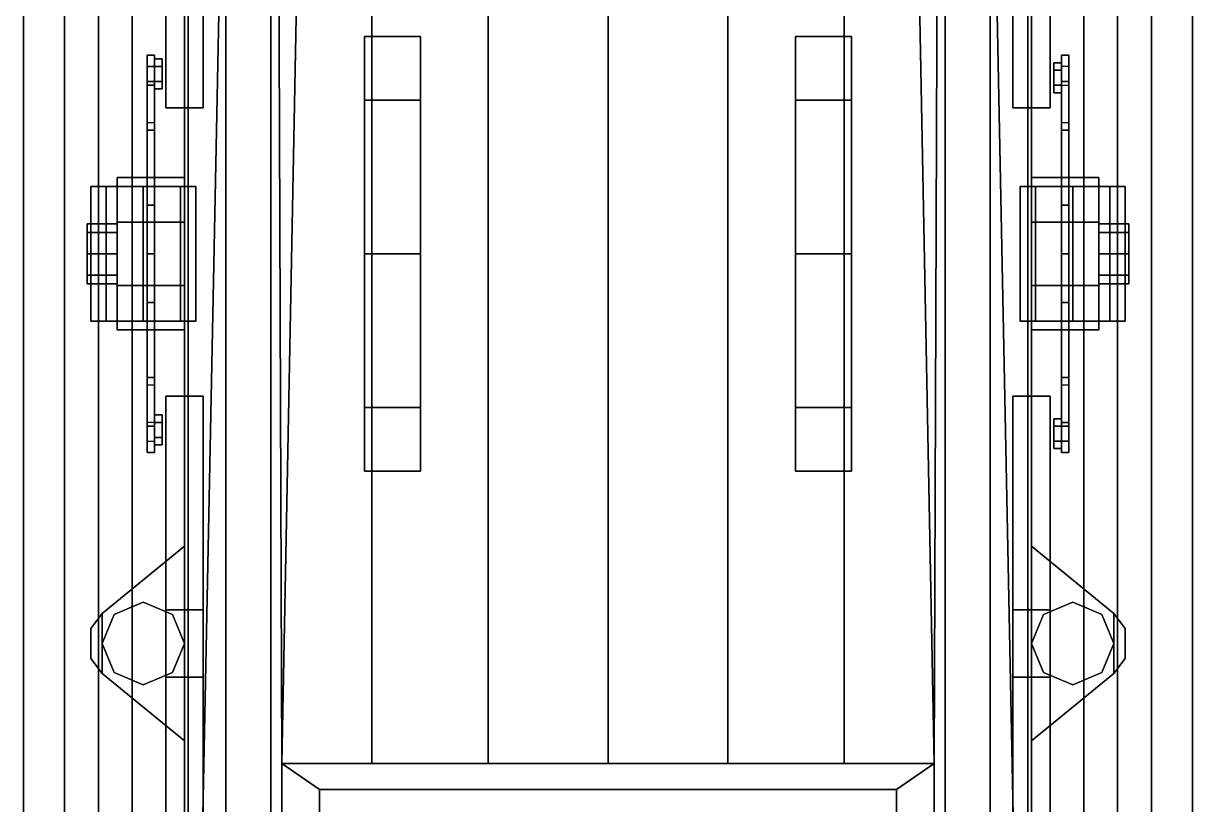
# Model space of a CAD drawing. Header units: millimetres. Extents: x -1.7 to 3, y -8.6 to 29.4.
# Drawn here: x -1.56 to 1.56, y -5.93 to -3.845 of the extents above; entities that cross this region are included whole.
import ezdxf

# ---------------------------------------------------------------- set-up
doc = ezdxf.new("R2010")
doc.units = ezdxf.units.MM
for name, color, linetype in [('bogie', 5, 'Continuous'), ('roof', 1, 'Continuous'), ('wheels', 2, 'Continuous')]:
    doc.layers.add(name, color=color, linetype=linetype)

msp = doc.modelspace()

# ---------------------------------------------------------------- linework, layer by layer
for points in [[(-1.56, 6.19, 1.78), (-1.56, -7.92, 1.54), (-1.56, -7.92, 3.96), (-1.56, 6.75, 3.96)], [(1.56, -7.92, 1.54), (1.56, 6.19, 1.78), (1.56, 6.75, 3.96), (1.56, -7.92, 3.96)], [(-1.56, 6.39, 1.54), (-1.56, -7.92, 1.54), (-1.56, -7.92, 1.54), (-1.56, 6.19, 1.78)], [(1.56, -7.92, 1.54), (1.56, 6.39, 1.54), (1.56, 6.19, 1.78), (1.56, -7.92, 1.54)]]:
    msp.add_3dface(points)
at = {"layer": 'bogie'}
for points in [[(-1.13, -2.12, 1), (-1.13, -2.12, 0.76), (-1.13, -6.79, 0.76), (-1.13, -6.79, 1)], [(-1.02, -6.79, 1), (-1.02, -2.12, 1), (-1.13, -2.12, 1), (-1.13, -6.79, 1)], [(-1.02, -6.79, 0.76), (-1.02, -2.12, 0.76), (-1.02, -2.12, 1), (-1.02, -6.79, 1)], [(1.02, -2.12, 1), (1.02, -6.79, 1), (1.13, -6.79, 1), (1.13, -2.12, 1)], [(1.02, -2.12, 0.76), (1.02, -6.79, 0.76), (1.02, -6.79, 1), (1.02, -2.12, 1)], [(1.13, -6.79, 1), (1.13, -6.79, 0.76), (1.13, -2.12, 0.76), (1.13, -2.12, 1)], [(-1.18, -3.5, 0.65), (-1.18, -2.75, 0.45), (-1.18, -4.07, 0.45), (-1.18, -4.07, 0.5)], [(-1.08, -4.07, 0.45), (-1.08, -2.75, 0.45), (-1.08, -3.5, 0.65), (-1.08, -4.07, 0.5)], [(1.08, -2.75, 0.45), (1.08, -4.07, 0.45), (1.08, -3.32, 0.65), (1.08, -2.75, 0.5)], [(1.18, -3.32, 0.65), (1.18, -4.07, 0.45), (1.18, -2.75, 0.45), (1.18, -2.75, 0.5)], [(1.08, -3.5, 0.65), (1.08, -3.32, 0.65), (1.08, -4.07, 0.45), (1.08, -4.07, 0.5)], [(1.18, -4.07, 0.45), (1.18, -3.32, 0.65), (1.18, -3.5, 0.65), (1.18, -4.07, 0.5)], [(-1.08, -4.07, 0.5), (-1.08, -3.5, 0.65), (-1.18, -3.5, 0.65), (-1.18, -4.07, 0.5)], [(1.18, -4.07, 0.5), (1.18, -3.5, 0.65), (1.08, -3.5, 0.65), (1.08, -4.07, 0.5)], [(-1.23, -3.96, 0.58), (-1.23, -4.01, 0.58), (-1.23, -4.11, 0.69), (-1.23, -3.93, 0.62)], [(-1.23, -3.93, 0.62), (-1.23, -4.11, 0.69), (-1.23, -4, 0.75), (-1.23, -3.93, 0.66)], [(-1.23, -3.93, 0.66), (-1.23, -4, 0.75), (-1.21, -4, 0.75), (-1.21, -3.93, 0.66)], [(-1.21, -3.93, 0.62), (-1.21, -3.96, 0.58), (-1.23, -3.96, 0.58), (-1.23, -3.93, 0.62)], [(-1.21, -3.93, 0.66), (-1.21, -3.93, 0.62), (-1.23, -3.93, 0.62), (-1.23, -3.93, 0.66)], [(-1.21, -4.11, 0.69), (-1.21, -4.01, 0.58), (-1.21, -3.96, 0.58), (-1.21, -3.93, 0.62)], [(-1.21, -4, 0.75), (-1.21, -4.11, 0.69), (-1.21, -3.93, 0.62), (-1.21, -3.93, 0.66)], [(1.21, -3.96, 0.58), (1.21, -4.01, 0.58), (1.21, -4.11, 0.69), (1.21, -3.93, 0.62)], [(1.21, -3.93, 0.62), (1.21, -4.11, 0.69), (1.21, -4, 0.75), (1.21, -3.93, 0.66)], [(1.21, -3.93, 0.66), (1.21, -4, 0.75), (1.23, -4, 0.75), (1.23, -3.93, 0.66)], [(1.23, -3.93, 0.62), (1.23, -3.96, 0.58), (1.21, -3.96, 0.58), (1.21, -3.93, 0.62)], [(1.23, -3.93, 0.66), (1.23, -3.93, 0.62), (1.21, -3.93, 0.62), (1.21, -3.93, 0.66)], [(1.23, -4.11, 0.69), (1.23, -4.01, 0.58), (1.23, -3.96, 0.58), (1.23, -3.93, 0.62)], [(1.23, -4, 0.75), (1.23, -4.11, 0.69), (1.23, -3.93, 0.62), (1.23, -3.93, 0.66)], [(-1.21, -3.96, 0.58), (-1.21, -4.01, 0.58), (-1.23, -4.01, 0.58), (-1.23, -3.96, 0.58)], [(-1.21, -3.94, 0.42), (-1.21, -4.02, 0.42), (-1.21, -4.02, 0.64), (-1.21, -3.94, 0.64)], [(-1.19, -3.94, 0.64), (-1.19, -3.94, 0.42), (-1.21, -3.94, 0.42), (-1.21, -3.94, 0.64)], [(-1.21, -3.96, 0.38), (-1.21, -4, 0.38), (-1.21, -4.02, 0.42), (-1.21, -3.94, 0.42)], [(-1.19, -3.94, 0.42), (-1.19, -3.96, 0.38), (-1.21, -3.96, 0.38), (-1.21, -3.94, 0.42)], [(-1.21, -4, 0.68), (-1.21, -3.96, 0.68), (-1.21, -3.94, 0.64), (-1.21, -4.02, 0.64)], [(-1.21, -3.94, 0.64), (-1.21, -3.96, 0.68), (-1.19, -3.96, 0.68), (-1.19, -3.94, 0.64)], [(-1.19, -4, 0.68), (-1.19, -3.96, 0.68), (-1.21, -3.96, 0.68), (-1.21, -4, 0.68)], [(-1.19, -4.02, 0.64), (-1.19, -4.02, 0.42), (-1.19, -3.94, 0.42), (-1.19, -3.94, 0.64)], [(-1.19, -4.02, 0.42), (-1.19, -4, 0.38), (-1.19, -3.96, 0.38), (-1.19, -3.94, 0.42)], [(1.19, -3.95, 0.64), (1.19, -3.97, 0.68), (1.21, -3.97, 0.68), (1.21, -3.95, 0.64)], [(1.19, -3.95, 0.42), (1.19, -3.97, 0.38), (1.19, -4.01, 0.38), (1.19, -4.03, 0.42)], [(1.19, -3.95, 0.64), (1.19, -3.95, 0.42), (1.19, -4.03, 0.42), (1.19, -4.03, 0.64)], [(1.21, -3.95, 0.42), (1.21, -3.97, 0.38), (1.19, -3.97, 0.38), (1.19, -3.95, 0.42)], [(1.21, -3.95, 0.64), (1.21, -3.95, 0.42), (1.19, -3.95, 0.42), (1.19, -3.95, 0.64)], [(1.21, -3.97, 0.68), (1.21, -4.01, 0.68), (1.21, -4.03, 0.64), (1.21, -3.95, 0.64)], [(1.21, -4.01, 0.38), (1.21, -3.97, 0.38), (1.21, -3.95, 0.42), (1.21, -4.03, 0.42)], [(1.21, -4.03, 0.42), (1.21, -3.95, 0.42), (1.21, -3.95, 0.64), (1.21, -4.03, 0.64)], [(1.19, -3.97, 0.68), (1.19, -4.01, 0.68), (1.21, -4.01, 0.68), (1.21, -3.97, 0.68)], [(-1.23, -4.11, 0.69), (-1.23, -4.16, 0.72), (-1.23, -4.13, 0.84), (-1.23, -4, 0.75)], [(-1.23, -4, 0.75), (-1.23, -4.13, 0.84), (-1.21, -4.13, 0.84), (-1.21, -4, 0.75)], [(-1.23, -4.11, 0.69), (-1.23, -4.01, 0.58), (-1.21, -4.01, 0.58), (-1.21, -4.11, 0.69)], [(-1.21, -4.02, 0.42), (-1.21, -4, 0.38), (-1.19, -4, 0.38), (-1.19, -4.02, 0.42)], [(-1.19, -4.02, 0.64), (-1.19, -4, 0.68), (-1.21, -4, 0.68), (-1.21, -4.02, 0.64)], [(-1.21, -4.13, 0.84), (-1.21, -4.16, 0.72), (-1.21, -4.11, 0.69), (-1.21, -4, 0.75)], [(-1.21, -4.02, 0.64), (-1.21, -4.02, 0.42), (-1.19, -4.02, 0.42), (-1.19, -4.02, 0.64)], [(1.21, -4.03, 0.64), (1.21, -4.01, 0.68), (1.19, -4.01, 0.68), (1.19, -4.03, 0.64)], [(1.19, -4.03, 0.42), (1.19, -4.01, 0.38), (1.21, -4.01, 0.38), (1.21, -4.03, 0.42)], [(1.21, -4.11, 0.69), (1.21, -4.16, 0.72), (1.21, -4.13, 0.84), (1.21, -4, 0.75)], [(1.21, -4, 0.75), (1.21, -4.13, 0.84), (1.23, -4.13, 0.84), (1.23, -4, 0.75)], [(1.21, -4.11, 0.69), (1.21, -4.01, 0.58), (1.23, -4.01, 0.58), (1.23, -4.11, 0.69)], [(1.23, -4.13, 0.84), (1.23, -4.16, 0.72), (1.23, -4.11, 0.69), (1.23, -4, 0.75)], [(1.19, -4.03, 0.64), (1.19, -4.03, 0.42), (1.21, -4.03, 0.42), (1.21, -4.03, 0.64)], [(-1.18, -4.07, 0.5), (-1.18, -4.07, 0.45), (-1.08, -4.07, 0.45), (-1.08, -4.07, 0.5)], [(1.08, -4.07, 0.5), (1.08, -4.07, 0.45), (1.18, -4.07, 0.45), (1.18, -4.07, 0.5)], [(-1.23, -4.16, 0.72), (-1.23, -4.31, 0.74), (-1.23, -4.33, 0.9), (-1.23, -4.13, 0.84)], [(-1.23, -4.13, 0.84), (-1.23, -4.33, 0.9), (-1.21, -4.33, 0.9), (-1.21, -4.13, 0.84)], [(-1.21, -4.33, 0.9), (-1.21, -4.31, 0.74), (-1.21, -4.16, 0.72), (-1.21, -4.13, 0.84)], [(1.21, -4.16, 0.72), (1.21, -4.31, 0.74), (1.21, -4.33, 0.9), (1.21, -4.13, 0.84)], [(1.21, -4.13, 0.84), (1.21, -4.33, 0.9), (1.23, -4.33, 0.9), (1.23, -4.13, 0.84)], [(1.23, -4.33, 0.9), (1.23, -4.31, 0.74), (1.23, -4.16, 0.72), (1.23, -4.13, 0.84)], [(-1.31, -4.4034, 0.5766), (-1.31, -4.46, 0.6), (-1.31, -4.3758, 0.7233), (-1.31, -4.2567, 0.6042)], [(-1.31, -4.2567, 0.6042), (-1.31, -4.3758, 0.7233), (-1.13, -4.3758, 0.7233), (-1.13, -4.2567, 0.6042)], [(-1.31, -4.4034, 0.4634), (-1.31, -4.38, 0.52), (-1.31, -4.2567, 0.4358), (-1.31, -4.3758, 0.3167)], [(-1.31, -4.3758, 0.3167), (-1.31, -4.2567, 0.4358), (-1.13, -4.2567, 0.4358), (-1.13, -4.3758, 0.3167)], [(-1.31, -4.2567, 0.4358), (-1.31, -4.2567, 0.6042), (-1.13, -4.2567, 0.6042), (-1.13, -4.2567, 0.4358)], [(-1.31, -4.38, 0.52), (-1.31, -4.4034, 0.5766), (-1.31, -4.2567, 0.6042), (-1.31, -4.2567, 0.4358)], [(1.31, -4.3758, 0.7233), (1.31, -4.2567, 0.6042), (1.13, -4.2567, 0.6042), (1.13, -4.3758, 0.7233)], [(1.31, -4.2567, 0.4358), (1.31, -4.3758, 0.3167), (1.13, -4.3758, 0.3167), (1.13, -4.2567, 0.4358)], [(1.31, -4.2567, 0.6042), (1.31, -4.2567, 0.4358), (1.13, -4.2567, 0.4358), (1.13, -4.2567, 0.6042)], [(1.31, -4.4034, 0.5766), (1.31, -4.38, 0.52), (1.31, -4.2567, 0.6042), (1.31, -4.3758, 0.7233)], [(1.31, -4.4034, 0.4634), (1.31, -4.46, 0.44), (1.31, -4.3758, 0.3167), (1.31, -4.2567, 0.4358)], [(1.31, -4.38, 0.52), (1.31, -4.4034, 0.4634), (1.31, -4.2567, 0.4358), (1.31, -4.2567, 0.6042)], [(-1.38, -4.28, 1.08), (-1.339, -4.28, 0.981), (-1.339, -4.64, 0.981), (-1.38, -4.64, 1.08)], [(-1.1, -4.28, 1.08), (-1.339, -4.28, 0.981), (-1.38, -4.28, 1.08), (-1.141, -4.28, 1.179)], [(-1.339, -4.28, 1.179), (-1.38, -4.28, 1.08), (-1.38, -4.64, 1.08), (-1.339, -4.64, 1.179)], [(-1.141, -4.28, 1.179), (-1.38, -4.28, 1.08), (-1.339, -4.28, 1.179), (-1.24, -4.28, 1.22)], [(-1.141, -4.28, 0.981), (-1.24, -4.28, 0.94), (-1.339, -4.28, 0.981), (-1.1, -4.28, 1.08)], [(-1.339, -4.28, 0.981), (-1.24, -4.28, 0.94), (-1.24, -4.64, 0.94), (-1.339, -4.64, 0.981)], [(-1.24, -4.28, 1.22), (-1.339, -4.28, 1.179), (-1.339, -4.64, 1.179), (-1.24, -4.64, 1.22)], [(-1.24, -4.28, 0.94), (-1.141, -4.28, 0.981), (-1.141, -4.64, 0.981), (-1.24, -4.64, 0.94)], [(-1.141, -4.28, 1.179), (-1.24, -4.28, 1.22), (-1.24, -4.64, 1.22), (-1.141, -4.64, 1.179)], [(-1.141, -4.28, 0.981), (-1.1, -4.28, 1.08), (-1.1, -4.64, 1.08), (-1.141, -4.64, 0.981)], [(-1.1, -4.28, 1.08), (-1.141, -4.28, 1.179), (-1.141, -4.64, 1.179), (-1.1, -4.64, 1.08)], [(1.1, -4.28, 1.08), (1.141, -4.28, 0.981), (1.141, -4.64, 0.981), (1.1, -4.64, 1.08)], [(1.38, -4.28, 1.08), (1.141, -4.28, 0.981), (1.1, -4.28, 1.08), (1.339, -4.28, 1.179)], [(1.141, -4.28, 1.179), (1.1, -4.28, 1.08), (1.1, -4.64, 1.08), (1.141, -4.64, 1.179)], [(1.339, -4.28, 1.179), (1.1, -4.28, 1.08), (1.141, -4.28, 1.179), (1.24, -4.28, 1.22)], [(1.339, -4.28, 0.981), (1.24, -4.28, 0.94), (1.141, -4.28, 0.981), (1.38, -4.28, 1.08)], [(1.141, -4.28, 0.981), (1.24, -4.28, 0.94), (1.24, -4.64, 0.94), (1.141, -4.64, 0.981)], [(1.24, -4.28, 1.22), (1.141, -4.28, 1.179), (1.141, -4.64, 1.179), (1.24, -4.64, 1.22)], [(1.24, -4.28, 0.94), (1.339, -4.28, 0.981), (1.339, -4.64, 0.981), (1.24, -4.64, 0.94)], [(1.339, -4.28, 1.179), (1.24, -4.28, 1.22), (1.24, -4.64, 1.22), (1.339, -4.64, 1.179)], [(1.339, -4.28, 0.981), (1.38, -4.28, 1.08), (1.38, -4.64, 1.08), (1.339, -4.64, 0.981)], [(1.38, -4.28, 1.08), (1.339, -4.28, 1.179), (1.339, -4.64, 1.179), (1.38, -4.64, 1.08)], [(-1.23, -4.31, 0.74), (-1.23, -4.46, 0.75), (-1.23, -4.46, 0.91), (-1.23, -4.33, 0.9)], [(-1.23, -4.33, 0.9), (-1.23, -4.46, 0.91), (-1.21, -4.46, 0.91), (-1.21, -4.33, 0.9)], [(-1.21, -4.46, 0.91), (-1.21, -4.46, 0.75), (-1.21, -4.31, 0.74), (-1.21, -4.33, 0.9)], [(1.21, -4.31, 0.74), (1.21, -4.46, 0.75), (1.21, -4.46, 0.91), (1.21, -4.33, 0.9)], [(1.21, -4.33, 0.9), (1.21, -4.46, 0.91), (1.23, -4.46, 0.91), (1.23, -4.33, 0.9)], [(1.23, -4.46, 0.91), (1.23, -4.46, 0.75), (1.23, -4.31, 0.74), (1.23, -4.33, 0.9)], [(-1.39, -4.4034, 0.4634), (-1.39, -4.46, 0.44), (-1.39, -4.5166, 0.4634), (-1.39, -4.38, 0.52)], [(-1.39, -4.38, 0.52), (-1.39, -4.5166, 0.4634), (-1.39, -4.54, 0.52), (-1.39, -4.4034, 0.5766)], [(-1.39, -4.4034, 0.4634), (-1.39, -4.38, 0.52), (-1.31, -4.38, 0.52), (-1.31, -4.4034, 0.4634)], [(-1.39, -4.38, 0.52), (-1.39, -4.4034, 0.5766), (-1.31, -4.4034, 0.5766), (-1.31, -4.38, 0.52)], [(-1.31, -4.46, 0.6), (-1.31, -4.5166, 0.5766), (-1.31, -4.5442, 0.7233), (-1.31, -4.3758, 0.7233)], [(-1.31, -4.46, 0.44), (-1.31, -4.4034, 0.4634), (-1.31, -4.3758, 0.3167), (-1.31, -4.5442, 0.3167)], [(-1.31, -4.5442, 0.3167), (-1.31, -4.3758, 0.3167), (-1.13, -4.3758, 0.3167), (-1.13, -4.5442, 0.3167)], [(-1.31, -4.3758, 0.7233), (-1.31, -4.5442, 0.7233), (-1.13, -4.5442, 0.7233), (-1.13, -4.3758, 0.7233)], [(1.31, -4.3758, 0.3167), (1.31, -4.5442, 0.3167), (1.13, -4.5442, 0.3167), (1.13, -4.3758, 0.3167)], [(1.31, -4.5442, 0.7233), (1.31, -4.3758, 0.7233), (1.13, -4.3758, 0.7233), (1.13, -4.5442, 0.7233)], [(1.31, -4.46, 0.6), (1.31, -4.4034, 0.5766), (1.31, -4.3758, 0.7233), (1.31, -4.5442, 0.7233)], [(1.31, -4.46, 0.44), (1.31, -4.5166, 0.4634), (1.31, -4.5442, 0.3167), (1.31, -4.3758, 0.3167)], [(1.39, -4.4034, 0.5766), (1.39, -4.38, 0.52), (1.31, -4.38, 0.52), (1.31, -4.4034, 0.5766)], [(1.39, -4.38, 0.52), (1.39, -4.4034, 0.4634), (1.31, -4.4034, 0.4634), (1.31, -4.38, 0.52)], [(1.39, -4.5166, 0.5766), (1.39, -4.38, 0.52), (1.39, -4.4034, 0.5766), (1.39, -4.46, 0.6)], [(1.39, -4.54, 0.52), (1.39, -4.4034, 0.4634), (1.39, -4.38, 0.52), (1.39, -4.5166, 0.5766)], [(-1.39, -4.4034, 0.5766), (-1.39, -4.54, 0.52), (-1.39, -4.5166, 0.5766), (-1.39, -4.46, 0.6)], [(-1.39, -4.46, 0.44), (-1.39, -4.4034, 0.4634), (-1.31, -4.4034, 0.4634), (-1.31, -4.46, 0.44)], [(-1.39, -4.4034, 0.5766), (-1.39, -4.46, 0.6), (-1.31, -4.46, 0.6), (-1.31, -4.4034, 0.5766)], [(1.39, -4.46, 0.6), (1.39, -4.4034, 0.5766), (1.31, -4.4034, 0.5766), (1.31, -4.46, 0.6)], [(1.39, -4.4034, 0.4634), (1.39, -4.46, 0.44), (1.31, -4.46, 0.44), (1.31, -4.4034, 0.4634)], [(1.39, -4.5166, 0.4634), (1.39, -4.46, 0.44), (1.39, -4.4034, 0.4634), (1.39, -4.54, 0.52)], [(-1.39, -4.5166, 0.4634), (-1.39, -4.46, 0.44), (-1.31, -4.46, 0.44), (-1.31, -4.5166, 0.4634)], [(-1.39, -4.46, 0.6), (-1.39, -4.5166, 0.5766), (-1.31, -4.5166, 0.5766), (-1.31, -4.46, 0.6)], [(-1.31, -4.5166, 0.4634), (-1.31, -4.46, 0.44), (-1.31, -4.5442, 0.3167), (-1.31, -4.6633, 0.4358)], [(-1.21, -4.59, 0.9), (-1.21, -4.46, 0.91), (-1.23, -4.46, 0.91), (-1.23, -4.59, 0.9)], [(-1.23, -4.46, 0.91), (-1.23, -4.46, 0.75), (-1.23, -4.61, 0.74), (-1.23, -4.59, 0.9)], [(-1.21, -4.61, 0.74), (-1.21, -4.46, 0.75), (-1.21, -4.46, 0.91), (-1.21, -4.59, 0.9)], [(1.23, -4.59, 0.9), (1.23, -4.46, 0.91), (1.21, -4.46, 0.91), (1.21, -4.59, 0.9)], [(1.21, -4.46, 0.91), (1.21, -4.46, 0.75), (1.21, -4.61, 0.74), (1.21, -4.59, 0.9)], [(1.23, -4.61, 0.74), (1.23, -4.46, 0.75), (1.23, -4.46, 0.91), (1.23, -4.59, 0.9)], [(1.31, -4.5166, 0.5766), (1.31, -4.46, 0.6), (1.31, -4.5442, 0.7233), (1.31, -4.6633, 0.6042)], [(1.39, -4.5166, 0.5766), (1.39, -4.46, 0.6), (1.31, -4.46, 0.6), (1.31, -4.5166, 0.5766)], [(1.39, -4.46, 0.44), (1.39, -4.5166, 0.4634), (1.31, -4.5166, 0.4634), (1.31, -4.46, 0.44)], [(-1.39, -4.54, 0.52), (-1.39, -4.5166, 0.4634), (-1.31, -4.5166, 0.4634), (-1.31, -4.54, 0.52)], [(-1.39, -4.5166, 0.5766), (-1.39, -4.54, 0.52), (-1.31, -4.54, 0.52), (-1.31, -4.5166, 0.5766)], [(-1.31, -4.5166, 0.5766), (-1.31, -4.54, 0.52), (-1.31, -4.6633, 0.6042), (-1.31, -4.5442, 0.7233)], [(-1.31, -4.54, 0.52), (-1.31, -4.5166, 0.4634), (-1.31, -4.6633, 0.4358), (-1.31, -4.6633, 0.6042)], [(1.31, -4.5166, 0.4634), (1.31, -4.54, 0.52), (1.31, -4.6633, 0.4358), (1.31, -4.5442, 0.3167)], [(1.31, -4.54, 0.52), (1.31, -4.5166, 0.5766), (1.31, -4.6633, 0.6042), (1.31, -4.6633, 0.4358)], [(1.39, -4.54, 0.52), (1.39, -4.5166, 0.5766), (1.31, -4.5166, 0.5766), (1.31, -4.54, 0.52)], [(1.39, -4.5166, 0.4634), (1.39, -4.54, 0.52), (1.31, -4.54, 0.52), (1.31, -4.5166, 0.4634)], [(-1.31, -4.5442, 0.7233), (-1.31, -4.6633, 0.6042), (-1.13, -4.6633, 0.6042), (-1.13, -4.5442, 0.7233)], [(-1.31, -4.6633, 0.4358), (-1.31, -4.5442, 0.3167), (-1.13, -4.5442, 0.3167), (-1.13, -4.6633, 0.4358)], [(1.31, -4.6633, 0.6042), (1.31, -4.5442, 0.7233), (1.13, -4.5442, 0.7233), (1.13, -4.6633, 0.6042)], [(1.31, -4.5442, 0.3167), (1.31, -4.6633, 0.4358), (1.13, -4.6633, 0.4358), (1.13, -4.5442, 0.3167)], [(-1.23, -4.59, 0.9), (-1.23, -4.61, 0.74), (-1.23, -4.76, 0.72), (-1.23, -4.79, 0.84)], [(-1.21, -4.79, 0.84), (-1.21, -4.59, 0.9), (-1.23, -4.59, 0.9), (-1.23, -4.79, 0.84)], [(-1.21, -4.76, 0.72), (-1.21, -4.61, 0.74), (-1.21, -4.59, 0.9), (-1.21, -4.79, 0.84)], [(1.21, -4.59, 0.9), (1.21, -4.61, 0.74), (1.21, -4.76, 0.72), (1.21, -4.79, 0.84)], [(1.23, -4.79, 0.84), (1.23, -4.59, 0.9), (1.21, -4.59, 0.9), (1.21, -4.79, 0.84)], [(1.23, -4.76, 0.72), (1.23, -4.61, 0.74), (1.23, -4.59, 0.9), (1.23, -4.79, 0.84)], [(-1.141, -4.64, 1.179), (-1.38, -4.64, 1.08), (-1.339, -4.64, 0.981), (-1.1, -4.64, 1.08)], [(-1.24, -4.64, 1.22), (-1.339, -4.64, 1.179), (-1.38, -4.64, 1.08), (-1.141, -4.64, 1.179)], [(-1.1, -4.64, 1.08), (-1.339, -4.64, 0.981), (-1.24, -4.64, 0.94), (-1.141, -4.64, 0.981)], [(1.339, -4.64, 1.179), (1.1, -4.64, 1.08), (1.141, -4.64, 0.981), (1.38, -4.64, 1.08)], [(1.24, -4.64, 1.22), (1.141, -4.64, 1.179), (1.1, -4.64, 1.08), (1.339, -4.64, 1.179)], [(1.38, -4.64, 1.08), (1.141, -4.64, 0.981), (1.24, -4.64, 0.94), (1.339, -4.64, 0.981)], [(-1.31, -4.6633, 0.6042), (-1.31, -4.6633, 0.4358), (-1.13, -4.6633, 0.4358), (-1.13, -4.6633, 0.6042)], [(1.31, -4.6633, 0.4358), (1.31, -4.6633, 0.6042), (1.13, -4.6633, 0.6042), (1.13, -4.6633, 0.4358)], [(-1.23, -4.79, 0.84), (-1.23, -4.76, 0.72), (-1.23, -4.81, 0.69), (-1.23, -4.92, 0.75)], [(-1.21, -4.81, 0.69), (-1.21, -4.76, 0.72), (-1.21, -4.79, 0.84), (-1.21, -4.92, 0.75)], [(1.21, -4.79, 0.84), (1.21, -4.76, 0.72), (1.21, -4.81, 0.69), (1.21, -4.92, 0.75)], [(1.23, -4.81, 0.69), (1.23, -4.76, 0.72), (1.23, -4.79, 0.84), (1.23, -4.92, 0.75)], [(-1.21, -4.92, 0.75), (-1.21, -4.79, 0.84), (-1.23, -4.79, 0.84), (-1.23, -4.92, 0.75)], [(1.23, -4.92, 0.75), (1.23, -4.79, 0.84), (1.21, -4.79, 0.84), (1.21, -4.92, 0.75)], [(-1.23, -4.92, 0.75), (-1.23, -4.81, 0.69), (-1.23, -4.99, 0.62), (-1.23, -4.99, 0.66)], [(-1.23, -4.81, 0.69), (-1.23, -4.91, 0.58), (-1.23, -4.96, 0.58), (-1.23, -4.99, 0.62)], [(-1.21, -4.81, 0.69), (-1.21, -4.91, 0.58), (-1.23, -4.91, 0.58), (-1.23, -4.81, 0.69)], [(-1.21, -4.99, 0.62), (-1.21, -4.81, 0.69), (-1.21, -4.92, 0.75), (-1.21, -4.99, 0.66)], [(-1.21, -4.96, 0.58), (-1.21, -4.91, 0.58), (-1.21, -4.81, 0.69), (-1.21, -4.99, 0.62)], [(1.21, -4.92, 0.75), (1.21, -4.81, 0.69), (1.21, -4.99, 0.62), (1.21, -4.99, 0.66)], [(1.21, -4.81, 0.69), (1.21, -4.91, 0.58), (1.21, -4.96, 0.58), (1.21, -4.99, 0.62)], [(1.23, -4.81, 0.69), (1.23, -4.91, 0.58), (1.21, -4.91, 0.58), (1.21, -4.81, 0.69)], [(1.23, -4.99, 0.62), (1.23, -4.81, 0.69), (1.23, -4.92, 0.75), (1.23, -4.99, 0.66)], [(1.23, -4.96, 0.58), (1.23, -4.91, 0.58), (1.23, -4.81, 0.69), (1.23, -4.99, 0.62)], [(-1.18, -4.84, 0.5), (-1.18, -5.41, 0.65), (-1.08, -5.41, 0.65), (-1.08, -4.84, 0.5)], [(-1.18, -4.84, 0.45), (-1.18, -5.59, 0.65), (-1.18, -5.41, 0.65), (-1.18, -4.84, 0.5)], [(-1.18, -5.59, 0.65), (-1.18, -4.84, 0.45), (-1.18, -6.16, 0.45), (-1.18, -6.16, 0.5)], [(-1.08, -4.84, 0.5), (-1.08, -4.84, 0.45), (-1.18, -4.84, 0.45), (-1.18, -4.84, 0.5)], [(-1.08, -5.41, 0.65), (-1.08, -5.59, 0.65), (-1.08, -4.84, 0.45), (-1.08, -4.84, 0.5)], [(-1.08, -6.16, 0.45), (-1.08, -4.84, 0.45), (-1.08, -5.59, 0.65), (-1.08, -6.16, 0.5)], [(1.08, -4.84, 0.5), (1.08, -5.41, 0.65), (1.18, -5.41, 0.65), (1.18, -4.84, 0.5)], [(1.08, -4.84, 0.45), (1.08, -6.16, 0.45), (1.08, -5.41, 0.65), (1.08, -4.84, 0.5)], [(1.18, -4.84, 0.5), (1.18, -4.84, 0.45), (1.08, -4.84, 0.45), (1.08, -4.84, 0.5)], [(1.18, -5.41, 0.65), (1.18, -6.16, 0.45), (1.18, -4.84, 0.45), (1.18, -4.84, 0.5)], [(-1.19, -4.89, 0.64), (-1.19, -4.89, 0.42), (-1.21, -4.89, 0.42), (-1.21, -4.89, 0.64)], [(-1.19, -4.89, 0.42), (-1.19, -4.91, 0.38), (-1.21, -4.91, 0.38), (-1.21, -4.89, 0.42)], [(-1.21, -4.89, 0.64), (-1.21, -4.91, 0.68), (-1.19, -4.91, 0.68), (-1.19, -4.89, 0.64)], [(-1.21, -4.89, 0.42), (-1.21, -4.97, 0.42), (-1.21, -4.97, 0.64), (-1.21, -4.89, 0.64)], [(-1.21, -4.91, 0.38), (-1.21, -4.95, 0.38), (-1.21, -4.97, 0.42), (-1.21, -4.89, 0.42)], [(-1.21, -4.95, 0.68), (-1.21, -4.91, 0.68), (-1.21, -4.89, 0.64), (-1.21, -4.97, 0.64)], [(-1.19, -4.97, 0.64), (-1.19, -4.97, 0.42), (-1.19, -4.89, 0.42), (-1.19, -4.89, 0.64)], [(-1.19, -4.97, 0.42), (-1.19, -4.95, 0.38), (-1.19, -4.91, 0.38), (-1.19, -4.89, 0.42)], [(-1.21, -4.99, 0.66), (-1.21, -4.92, 0.75), (-1.23, -4.92, 0.75), (-1.23, -4.99, 0.66)], [(-1.19, -4.95, 0.68), (-1.19, -4.91, 0.68), (-1.21, -4.91, 0.68), (-1.21, -4.95, 0.68)], [(1.19, -4.9, 0.64), (1.19, -4.92, 0.68), (1.21, -4.92, 0.68), (1.21, -4.9, 0.64)], [(1.21, -4.9, 0.42), (1.21, -4.92, 0.38), (1.19, -4.92, 0.38), (1.19, -4.9, 0.42)], [(1.19, -4.9, 0.42), (1.19, -4.92, 0.38), (1.19, -4.96, 0.38), (1.19, -4.98, 0.42)], [(1.21, -4.9, 0.64), (1.21, -4.9, 0.42), (1.19, -4.9, 0.42), (1.19, -4.9, 0.64)], [(1.19, -4.9, 0.64), (1.19, -4.9, 0.42), (1.19, -4.98, 0.42), (1.19, -4.98, 0.64)], [(1.19, -4.92, 0.68), (1.19, -4.96, 0.68), (1.21, -4.96, 0.68), (1.21, -4.92, 0.68)], [(1.21, -4.92, 0.68), (1.21, -4.96, 0.68), (1.21, -4.98, 0.64), (1.21, -4.9, 0.64)], [(1.21, -4.96, 0.38), (1.21, -4.92, 0.38), (1.21, -4.9, 0.42), (1.21, -4.98, 0.42)], [(1.21, -4.98, 0.42), (1.21, -4.9, 0.42), (1.21, -4.9, 0.64), (1.21, -4.98, 0.64)], [(1.21, -4.96, 0.58), (1.21, -4.91, 0.58), (1.23, -4.91, 0.58), (1.23, -4.96, 0.58)], [(1.23, -4.99, 0.66), (1.23, -4.92, 0.75), (1.21, -4.92, 0.75), (1.21, -4.99, 0.66)], [(-1.23, -4.99, 0.62), (-1.23, -4.96, 0.58), (-1.21, -4.96, 0.58), (-1.21, -4.99, 0.62)], [(-1.21, -4.97, 0.42), (-1.21, -4.95, 0.38), (-1.19, -4.95, 0.38), (-1.19, -4.97, 0.42)], [(-1.19, -4.97, 0.64), (-1.19, -4.95, 0.68), (-1.21, -4.95, 0.68), (-1.21, -4.97, 0.64)], [(1.21, -4.98, 0.64), (1.21, -4.96, 0.68), (1.19, -4.96, 0.68), (1.19, -4.98, 0.64)], [(1.19, -4.98, 0.42), (1.19, -4.96, 0.38), (1.21, -4.96, 0.38), (1.21, -4.98, 0.42)], [(1.21, -4.99, 0.62), (1.21, -4.96, 0.58), (1.23, -4.96, 0.58), (1.23, -4.99, 0.62)], [(-1.23, -4.99, 0.66), (-1.23, -4.99, 0.62), (-1.21, -4.99, 0.62), (-1.21, -4.99, 0.66)], [(-1.21, -4.97, 0.64), (-1.21, -4.97, 0.42), (-1.19, -4.97, 0.42), (-1.19, -4.97, 0.64)], [(1.19, -4.98, 0.64), (1.19, -4.98, 0.42), (1.21, -4.98, 0.42), (1.21, -4.98, 0.64)], [(1.21, -4.99, 0.66), (1.21, -4.99, 0.62), (1.23, -4.99, 0.62), (1.23, -4.99, 0.66)], [(-1.13, -5.76, 0.76), (-1.13, -5.24, 0.76), (-1.35, -5.42, 0.76), (-1.35, -5.58, 0.76)], [(-1.13, -5.24, 0.76), (-1.13, -5.24, 0.73), (-1.35, -5.42, 0.73), (-1.35, -5.42, 0.76)], [(1.35, -5.42, 0.76), (1.35, -5.42, 0.73), (1.13, -5.24, 0.73), (1.13, -5.24, 0.76)], [(1.13, -5.24, 0.76), (1.13, -5.76, 0.76), (1.35, -5.58, 0.76), (1.35, -5.42, 0.76)], [(-1.24, -5.39, 0.38), (-1.3178, -5.4222, 0.38), (-1.3178, -5.4222, 0.73), (-1.24, -5.39, 0.73)], [(-1.1622, -5.4222, 0.38), (-1.24, -5.39, 0.38), (-1.24, -5.39, 0.73), (-1.1622, -5.4222, 0.73)], [(1.24, -5.39, 0.38), (1.1622, -5.4222, 0.38), (1.1622, -5.4222, 0.73), (1.24, -5.39, 0.73)], [(1.3178, -5.4222, 0.38), (1.24, -5.39, 0.38), (1.24, -5.39, 0.73), (1.3178, -5.4222, 0.73)], [(-1.38, -5.46, 0.76), (-1.38, -5.54, 0.76), (-1.35, -5.58, 0.76), (-1.35, -5.42, 0.76)], [(-1.35, -5.42, 0.76), (-1.35, -5.42, 0.73), (-1.38, -5.46, 0.73), (-1.38, -5.46, 0.76)], [(-1.3178, -5.4222, 0.38), (-1.35, -5.5, 0.38), (-1.35, -5.5, 0.73), (-1.3178, -5.4222, 0.73)], [(-1.18, -5.41, 0.65), (-1.18, -5.59, 0.65), (-1.08, -5.59, 0.65), (-1.08, -5.41, 0.65)], [(-1.13, -5.5, 0.38), (-1.1622, -5.4222, 0.38), (-1.1622, -5.4222, 0.73), (-1.13, -5.5, 0.73)], [(1.18, -5.59, 0.65), (1.18, -5.41, 0.65), (1.08, -5.41, 0.65), (1.08, -5.59, 0.65)], [(1.08, -5.59, 0.65), (1.08, -5.41, 0.65), (1.08, -6.16, 0.45), (1.08, -6.16, 0.5)], [(1.1622, -5.4222, 0.38), (1.13, -5.5, 0.38), (1.13, -5.5, 0.73), (1.1622, -5.4222, 0.73)], [(1.18, -6.16, 0.45), (1.18, -5.41, 0.65), (1.18, -5.59, 0.65), (1.18, -6.16, 0.5)], [(1.35, -5.5, 0.38), (1.3178, -5.4222, 0.38), (1.3178, -5.4222, 0.73), (1.35, -5.5, 0.73)], [(1.38, -5.46, 0.76), (1.38, -5.46, 0.73), (1.35, -5.42, 0.73), (1.35, -5.42, 0.76)], [(1.38, -5.54, 0.76), (1.38, -5.46, 0.76), (1.35, -5.42, 0.76), (1.35, -5.58, 0.76)], [(-1.38, -5.46, 0.73), (-1.38, -5.54, 0.73), (-1.38, -5.54, 0.76), (-1.38, -5.46, 0.76)], [(1.38, -5.54, 0.73), (1.38, -5.46, 0.73), (1.38, -5.46, 0.76), (1.38, -5.54, 0.76)], [(-1.35, -5.5, 0.38), (-1.3178, -5.5778, 0.38), (-1.3178, -5.5778, 0.73), (-1.35, -5.5, 0.73)], [(-1.1622, -5.5778, 0.38), (-1.13, -5.5, 0.38), (-1.13, -5.5, 0.73), (-1.1622, -5.5778, 0.73)], [(1.13, -5.5, 0.38), (1.1622, -5.5778, 0.38), (1.1622, -5.5778, 0.73), (1.13, -5.5, 0.73)], [(1.3178, -5.5778, 0.38), (1.35, -5.5, 0.38), (1.35, -5.5, 0.73), (1.3178, -5.5778, 0.73)], [(-1.38, -5.54, 0.76), (-1.38, -5.54, 0.73), (-1.35, -5.58, 0.73), (-1.35, -5.58, 0.76)], [(1.35, -5.58, 0.76), (1.35, -5.58, 0.73), (1.38, -5.54, 0.73), (1.38, -5.54, 0.76)], [(-1.35, -5.58, 0.76), (-1.35, -5.58, 0.73), (-1.13, -5.76, 0.73), (-1.13, -5.76, 0.76)], [(-1.3178, -5.5778, 0.38), (-1.24, -5.61, 0.38), (-1.24, -5.61, 0.73), (-1.3178, -5.5778, 0.73)], [(-1.24, -5.61, 0.38), (-1.1622, -5.5778, 0.38), (-1.1622, -5.5778, 0.73), (-1.24, -5.61, 0.73)], [(1.13, -5.76, 0.76), (1.13, -5.76, 0.73), (1.35, -5.58, 0.73), (1.35, -5.58, 0.76)], [(1.1622, -5.5778, 0.38), (1.24, -5.61, 0.38), (1.24, -5.61, 0.73), (1.1622, -5.5778, 0.73)], [(1.24, -5.61, 0.38), (1.3178, -5.5778, 0.38), (1.3178, -5.5778, 0.73), (1.24, -5.61, 0.73)], [(-1.08, -6.16, 0.5), (-1.08, -5.59, 0.65), (-1.18, -5.59, 0.65), (-1.18, -6.16, 0.5)], [(1.18, -6.16, 0.5), (1.18, -5.59, 0.65), (1.08, -5.59, 0.65), (1.08, -6.16, 0.5)]]:
    msp.add_3dface(points, dxfattribs=at)
at = {"layer": 'roof'}
for points in [[(-1.56, 6.75, 3.96), (-1.56, -7.92, 3.96), (-1.45, -7.92, 4.2), (-1.45, 6.75, 4.2)], [(-1.45, 6.75, 4.2), (-1.45, -7.92, 4.2), (-1.36, -7.92, 4.3), (-1.36, 6.75, 4.3)], [(-1.36, 6.75, 4.3), (-1.36, -7.92, 4.3), (-1.27, -7.92, 4.35), (-1.27, 6.75, 4.35)], [(-1.27, 6.75, 4.35), (-1.27, -7.92, 4.35), (-1.12, -7.92, 4.4), (-1.12, 6.75, 4.4)], [(-1.12, 6.75, 4.4), (-1.12, -7.92, 4.4), (-0.92, 2.11, 4.4545), (-0.92, 3.78, 4.4545)], [(1.12, -7.92, 4.4), (1.12, 6.75, 4.4), (0.92, 3.78, 4.4545), (0.92, 2.11, 4.4545)], [(1.27, -7.92, 4.35), (1.27, 6.75, 4.35), (1.12, 6.75, 4.4), (1.12, -7.92, 4.4)], [(1.36, -7.92, 4.3), (1.36, 6.75, 4.3), (1.27, 6.75, 4.35), (1.27, -7.92, 4.35)], [(1.45, -7.92, 4.2), (1.45, 6.75, 4.2), (1.36, 6.75, 4.3), (1.36, -7.92, 4.3)], [(1.56, -7.92, 3.96), (1.56, 6.75, 3.96), (1.45, 6.75, 4.2), (1.45, -7.92, 4.2)], [(-0.92, 2.11, 4.4545), (-1.12, -7.92, 4.4), (-0.9, -7.92, 4.46), (-0.9, 2.11, 4.46)], [(-0.9, 2.11, 4.46), (-0.9, -7.92, 4.46), (-0.87, -7.58, 4.4667), (-0.87, -5.82, 4.4667)], [(-0.9, 2.11, 4.46), (-0.87, -5.82, 4.4667), (-0.82, -3.18, 4.4778), (-0.82, -2.13, 4.4778)], [(0.87, -5.82, 4.4667), (0.9, 2.11, 4.46), (0.82, -2.13, 4.4778), (0.82, -3.18, 4.4778)], [(0.9, -7.92, 4.46), (0.9, 2.11, 4.46), (0.87, -5.82, 4.4667), (0.87, -7.58, 4.4667)], [(1.12, -7.92, 4.4), (0.92, 2.11, 4.4545), (0.9, 2.11, 4.46), (0.9, -7.92, 4.46)], [(-0.82, -3.18, 4.4778), (-0.87, -5.82, 4.4667), (-0.63, -5.82, 4.52), (-0.63, -3.18, 4.52)], [(-0.63, -3.18, 4.52), (-0.63, -5.82, 4.52), (-0.32, -5.82, 4.55), (-0.32, -3.18, 4.55)], [(-0.32, -3.18, 4.55), (-0.32, -5.82, 4.55), (0, -5.82, 4.56), (0, -3.18, 4.56)], [(0, -3.18, 4.56), (0, -5.82, 4.56), (0.32, -5.82, 4.55), (0.32, -3.18, 4.55)], [(0.63, -5.82, 4.52), (0.63, -3.18, 4.52), (0.32, -3.18, 4.55), (0.32, -5.82, 4.55)], [(0.87, -5.82, 4.4667), (0.82, -3.18, 4.4778), (0.63, -3.18, 4.52), (0.63, -5.82, 4.52)], [(-0.87, -5.82, 4.4667), (-0.87, -7.58, 4.4667), (-0.87, -7.58, 4.72), (-0.87, -5.82, 4.72)], [(0.87, -5.82, 4.72), (0, -5.82, 4.56), (0, -5.82, 4.56), (-0.87, -5.82, 4.72)], [(0.77, -5.89, 4.8), (0.87, -5.82, 4.72), (-0.87, -5.82, 4.72), (-0.77, -5.89, 4.8)], [(-0.87, -5.82, 4.72), (-0.87, -7.58, 4.72), (-0.77, -7.5, 4.8), (-0.77, -5.89, 4.8)], [(0, -5.82, 4.56), (-0.32, -5.82, 4.55), (-0.32, -5.82, 4.55), (-0.87, -5.82, 4.72)], [(-0.32, -5.82, 4.55), (-0.63, -5.82, 4.52), (-0.63, -5.82, 4.52), (-0.87, -5.82, 4.72)], [(-0.63, -5.82, 4.52), (-0.87, -5.82, 4.4667), (-0.87, -5.82, 4.4667), (-0.87, -5.82, 4.72)], [(0.32, -5.82, 4.55), (0, -5.82, 4.56), (0, -5.82, 4.56), (0.87, -5.82, 4.72)], [(0.63, -5.82, 4.52), (0.32, -5.82, 4.55), (0.32, -5.82, 4.55), (0.87, -5.82, 4.72)], [(0.87, -5.82, 4.4667), (0.63, -5.82, 4.52), (0.63, -5.82, 4.52), (0.87, -5.82, 4.72)], [(0.77, -7.5, 4.8), (0.87, -7.58, 4.72), (0.87, -5.82, 4.72), (0.77, -5.89, 4.8)], [(0.87, -7.58, 4.72), (0.87, -7.58, 4.4667), (0.87, -5.82, 4.4667), (0.87, -5.82, 4.72)], [(-0.77, -5.89, 4.8), (-0.77, -7.5, 4.8), (0.77, -7.5, 4.8), (0.77, -5.89, 4.8)]]:
    msp.add_3dface(points, dxfattribs=at)
at = {"layer": 'wheels'}
for points in [[(-0.65, -4.0499, 0.1099), (-0.65, -4.46, -0.06), (-0.65, -4.8701, 0.1099), (-0.65, -3.88, 0.52)], [(-0.5, -4.0499, 0.9301), (-0.5, -3.88, 0.52), (-0.65, -3.88, 0.52), (-0.65, -4.0499, 0.9301)], [(-0.65, -3.88, 0.52), (-0.65, -4.8701, 0.1099), (-0.65, -5.04, 0.52), (-0.65, -4.0499, 0.9301)], [(-0.5, -3.88, 0.52), (-0.5, -4.0499, 0.1099), (-0.65, -4.0499, 0.1099), (-0.65, -3.88, 0.52)], [(-0.5, -4.8701, 0.9301), (-0.5, -3.88, 0.52), (-0.5, -4.0499, 0.9301), (-0.5, -4.46, 1.1)], [(-0.5, -5.04, 0.52), (-0.5, -4.0499, 0.1099), (-0.5, -3.88, 0.52), (-0.5, -4.8701, 0.9301)], [(0.5, -4.0499, 0.1099), (0.5, -4.46, -0.06), (0.5, -4.8701, 0.1099), (0.5, -3.88, 0.52)], [(0.5, -3.88, 0.52), (0.5, -4.8701, 0.1099), (0.5, -5.04, 0.52), (0.5, -4.0499, 0.9301)], [(0.65, -4.0499, 0.9301), (0.65, -3.88, 0.52), (0.5, -3.88, 0.52), (0.5, -4.0499, 0.9301)], [(0.65, -3.88, 0.52), (0.65, -4.0499, 0.1099), (0.5, -4.0499, 0.1099), (0.5, -3.88, 0.52)], [(0.65, -5.04, 0.52), (0.65, -4.0499, 0.1099), (0.65, -3.88, 0.52), (0.65, -4.8701, 0.9301)], [(0.65, -4.8701, 0.9301), (0.65, -3.88, 0.52), (0.65, -4.0499, 0.9301), (0.65, -4.46, 1.1)], [(-0.5, -4.0499, 0.1099), (-0.5, -4.46, -0.06), (-0.65, -4.46, -0.06), (-0.65, -4.0499, 0.1099)], [(-0.65, -4.0499, 0.9301), (-0.65, -5.04, 0.52), (-0.65, -4.8701, 0.9301), (-0.65, -4.46, 1.1)], [(-0.5, -4.46, 1.1), (-0.5, -4.0499, 0.9301), (-0.65, -4.0499, 0.9301), (-0.65, -4.46, 1.1)], [(-0.5, -4.8701, 0.1099), (-0.5, -4.46, -0.06), (-0.5, -4.0499, 0.1099), (-0.5, -5.04, 0.52)], [(0.65, -4.0499, 0.1099), (0.65, -4.46, -0.06), (0.5, -4.46, -0.06), (0.5, -4.0499, 0.1099)], [(0.5, -4.0499, 0.9301), (0.5, -5.04, 0.52), (0.5, -4.8701, 0.9301), (0.5, -4.46, 1.1)], [(0.65, -4.46, 1.1), (0.65, -4.0499, 0.9301), (0.5, -4.0499, 0.9301), (0.5, -4.46, 1.1)], [(0.65, -4.8701, 0.1099), (0.65, -4.46, -0.06), (0.65, -4.0499, 0.1099), (0.65, -5.04, 0.52)], [(-0.5, -4.46, -0.06), (-0.5, -4.8701, 0.1099), (-0.65, -4.8701, 0.1099), (-0.65, -4.46, -0.06)], [(-0.5, -4.8701, 0.9301), (-0.5, -4.46, 1.1), (-0.65, -4.46, 1.1), (-0.65, -4.8701, 0.9301)], [(0.65, -4.46, -0.06), (0.65, -4.8701, 0.1099), (0.5, -4.8701, 0.1099), (0.5, -4.46, -0.06)], [(0.65, -4.8701, 0.9301), (0.65, -4.46, 1.1), (0.5, -4.46, 1.1), (0.5, -4.8701, 0.9301)], [(-0.5, -5.04, 0.52), (-0.5, -4.8701, 0.9301), (-0.65, -4.8701, 0.9301), (-0.65, -5.04, 0.52)], [(-0.5, -4.8701, 0.1099), (-0.5, -5.04, 0.52), (-0.65, -5.04, 0.52), (-0.65, -4.8701, 0.1099)], [(0.65, -5.04, 0.52), (0.65, -4.8701, 0.9301), (0.5, -4.8701, 0.9301), (0.5, -5.04, 0.52)], [(0.65, -4.8701, 0.1099), (0.65, -5.04, 0.52), (0.5, -5.04, 0.52), (0.5, -4.8701, 0.1099)]]:
    msp.add_3dface(points, dxfattribs=at)

doc.saveas('drawing.dxf')
